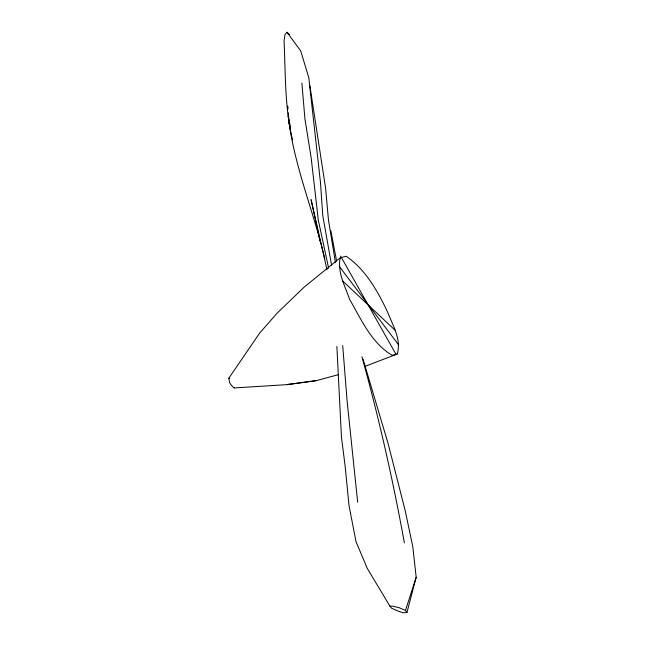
<?xml version="1.0" encoding="UTF-8"?>
<svg xmlns="http://www.w3.org/2000/svg" width="645" height="645" viewBox="0 0 645 645"><rect width="100%" height="100%" fill="white"/><g stroke="black" fill="none" stroke-linecap="round" stroke-linejoin="round"><path stroke-width="0.97" d="M397.215 354.049L392.168 355.29C371.488 343.164 361.136 319.202 349.534 299.224C345.083 285.961 337.142 272.222 340.246 257.806L346.147 256.258C365.723 269.586 377.623 291.121 387.581 312.027C392.692 325.249 401.642 339.423 397.215 354.049L364.336 366.594M336.875 346.486L341.439 436.907L345.075 465.617L349.034 505.632L356.008 541.606L367.174 568.229L389.862 606.058L391.612 608.219L397.28 610.775L402.988 612.75L406.947 612.557L416.178 577.243L412.8 546.67L405.229 510.816L388.113 443.566L363.07 359.305M406.947 612.557L405.471 610.484L416.178 577.243M340.246 257.806L304.271 287.025L276.786 313.494L259.613 333.159L228.822 378.188L229.564 382.461L230.604 384.275L233.087 387.065L234.248 387.943L234.449 387.524M289.444 34.524L287.033 32.25L285.042 34.459L284.05 40.756C285.63 73.828 284.582 107.562 292.556 139.933M234.248 387.943L286.888 384.646L316.453 380.615L338.585 374.616M289.96 384.21L286.888 384.646L316.453 380.615M389.862 606.058L393.232 606.268L399.529 607.832L405.471 610.484M228.822 378.188L229.644 378.462M342.616 280.93L395.425 330.53M339.246 266.377L398.795 345.075M287.033 32.25L300.723 50.971L308.81 77.755L320.468 182.503L322.798 215.769L331.594 265.321M340.584 256.097L395.619 353.637M324.798 258.75C313.534 210.818 293.644 164.967 288.21 115.778L290.532 127.589M361.934 356.717C378.938 418.081 393.031 480.251 404.375 542.913M326.975 269.755L311.075 199.619L320.13 241.456M328.628 268.272L318.324 220.251L311.148 157.694L304.94 118.938L301.868 83.084M330.869 230.717L336.625 261.064M335.448 262.652L328.466 220.018L325.596 188.243L309.874 85.721M357.669 502.229L347.123 401.222L342.705 345.631M287.807 106.022L288.009 108.965M288.275 112.875L288.605 117.777M288.734 119.736L289 123.647"/></g></svg>
